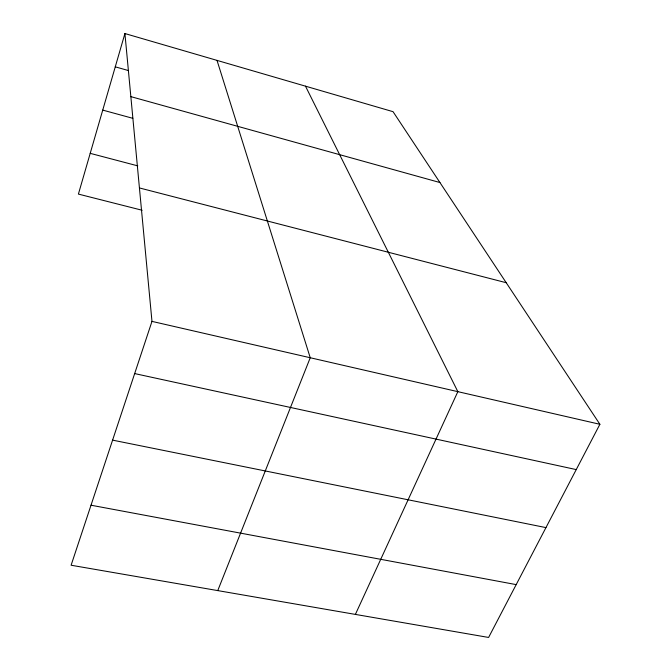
<?xml version="1.0" encoding="UTF-8"?>
<svg xmlns="http://www.w3.org/2000/svg" width="671" height="671" viewBox="0 0 671 671"><rect width="100%" height="100%" fill="white"/><g stroke="black" fill="none" stroke-linecap="round" stroke-linejoin="round"><path stroke-width="1.01" d="M124.915 33.55L151.973 321.384L71.109 565.234L488.605 637.45L599.891 424.29L393.047 111.68L124.915 33.55L78.406 194.087L142.151 210.258M217.756 590.597L310.237 357.744L217.018 60.39M355.387 614.401L457.848 391.654L305.49 86.165M91.013 505.213L516.184 584.617M112.594 440.134L545.951 527.607M134.661 373.579L576.238 469.591M151.973 321.384L599.891 424.29M139.425 187.939L506.219 282.717M90.208 153.349L137.781 165.871M102.738 110.103L132.799 118.314M130.845 96.632L439.933 182.537M115.269 66.832L128.312 70.522"/></g></svg>
